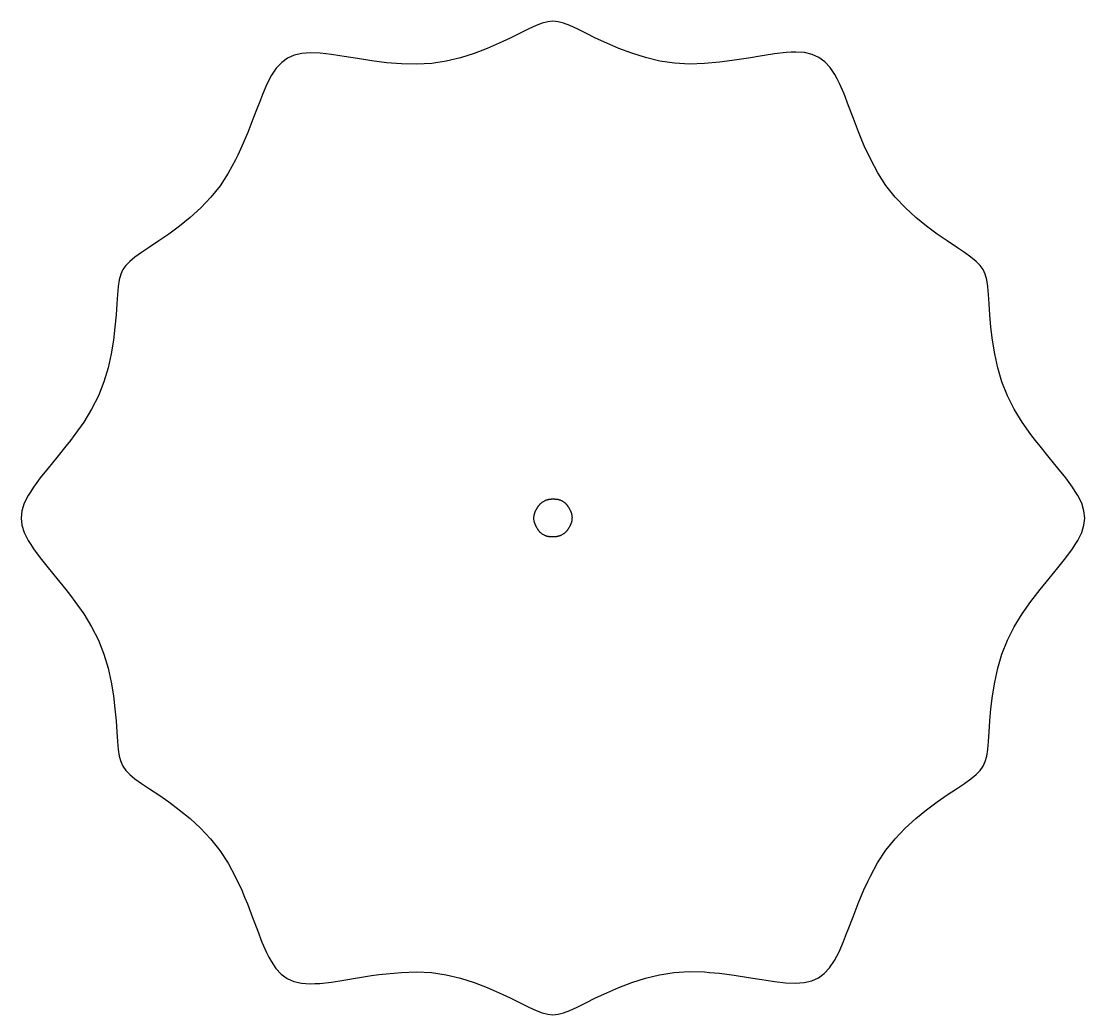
# Model space of a CAD drawing. Header units: millimetres. Extents: x 112 to 8820, y -2365 to 5002.
# Drawn here: x 2355 to 3488, y 2355 to 3414 of the extents above; entities that cross this region are included whole.
import ezdxf

# ---------------------------------------------------------------- set-up
doc = ezdxf.new("R2010")
doc.units = ezdxf.units.MM

# ---------------------------------------------------------------- blocks, each defined once
blk = doc.blocks.new('ZEPPELIN_1_PL')
for points in [[(-56.64, -0.01), (-56.56, -0.78), (-56.31, -1.57), (-55.91, -2.4), (-55.63, -2.84), (-55.34, -3.3), (-54.61, -4.27), (-53.77, -5.33), (-52.84, -6.45), (-51.87, -7.64), (-51.4, -8.25), (-50.91, -8.9), (-49.98, -10.22), (-49.14, -11.59), (-48.4, -13.02), (-47.82, -14.5), (-47.38, -16), (-47.05, -17.48), (-46.81, -18.94), (-46.65, -20.33), (-46.54, -21.63), (-46.46, -22.8), (-46.39, -23.83), (-46.31, -24.68), (-46.2, -25.38), (-46.04, -25.96), (-45.81, -26.46), (-45.49, -26.91), (-45.07, -27.35), (-44.52, -27.79), (-43.82, -28.28), (-42.97, -28.86), (-41.99, -29.51), (-40.92, -30.25), (-39.8, -31.08), (-38.65, -32.02), (-37.53, -33.05), (-36.46, -34.19), (-35.47, -35.43), (-34.6, -36.78), (-33.83, -38.2), (-33.15, -39.66), (-32.84, -40.41), (-32.54, -41.12), (-31.99, -42.56), (-31.48, -43.92), (-31, -45.18), (-30.52, -46.29), (-30.26, -46.78), (-30.02, -47.23), (-29.51, -48), (-28.94, -48.61), (-28.31, -49.07), (-27.6, -49.38), (-26.79, -49.57), (-25.87, -49.63), (-25.36, -49.61), (-24.81, -49.59), (-23.6, -49.45), (-22.27, -49.24), (-20.83, -49), (-19.32, -48.76), (-18.55, -48.65), (-17.75, -48.55), (-16.14, -48.41), (-14.53, -48.36), (-12.92, -48.44), (-11.35, -48.68), (-9.84, -49.04), (-8.38, -49.5), (-7, -50.02), (-5.72, -50.58), (-4.54, -51.13), (-3.48, -51.65), (-2.56, -52.1), (-1.79, -52.46), (-1.13, -52.72), (-0.54, -52.87), (0.01, -52.92), (0.56, -52.87), (1.15, -52.72), (1.81, -52.46), (2.59, -52.1), (3.51, -51.65), (4.56, -51.13), (5.74, -50.58), (7.02, -50.02), (8.4, -49.49), (9.86, -49.03), (11.37, -48.67), (12.94, -48.42), (14.54, -48.33), (16.15, -48.37), (16.7, -48.41), (17.75, -48.5), (19.32, -48.7), (20.83, -48.94), (22.26, -49.17), (22.71, -49.24), (23.6, -49.37), (24.8, -49.51), (25.86, -49.56), (26.78, -49.49), (27.58, -49.3), (28.29, -48.99), (28.92, -48.53), (29.48, -47.93), (30, -47.16), (30.49, -46.23), (30.97, -45.12), (31.3, -44.27), (31.46, -43.86), (31.98, -42.5), (32.53, -41.07), (33.14, -39.61), (33.59, -38.66), (33.83, -38.16), (34.6, -36.75), (35.48, -35.41), (36.47, -34.17), (37.55, -33.04), (38.67, -32.02), (39.82, -31.08), (40.94, -30.25), (42.01, -29.51), (42.99, -28.86), (43.84, -28.28), (44.54, -27.79), (45.09, -27.35), (45.52, -26.91), (45.84, -26.46), (46.07, -25.96), (46.23, -25.38), (46.34, -24.68), (46.42, -23.83), (46.49, -22.8), (46.57, -21.63), (46.67, -20.33), (46.83, -18.94), (47.07, -17.48), (47.4, -16), (47.85, -14.5), (48.43, -13.02), (49.16, -11.59), (50.01, -10.22), (50.93, -8.9), (51.43, -8.25), (51.9, -7.64), (52.87, -6.45), (53.79, -5.33), (54.64, -4.27), (55.36, -3.3), (55.66, -2.84), (55.93, -2.4), (56.34, -1.57), (56.58, -0.78), (56.66, -0.01), (56.58, 0.77), (56.34, 1.56), (55.93, 2.39), (55.66, 2.82), (55.36, 3.29), (54.64, 4.26), (53.79, 5.31), (52.87, 6.44), (51.9, 7.63), (51.43, 8.24), (50.93, 8.89), (50.01, 10.21), (49.16, 11.58), (48.43, 13.01), (47.85, 14.49), (47.4, 15.98), (47.07, 17.47), (46.83, 18.93), (46.67, 20.32), (46.57, 21.62), (46.49, 22.79), (46.42, 23.81), (46.34, 24.66), (46.23, 25.36), (46.07, 25.95), (45.84, 26.45), (45.52, 26.9), (45.09, 27.33), (44.54, 27.78), (43.84, 28.27), (42.99, 28.85), (42.01, 29.5), (40.94, 30.24), (39.82, 31.07), (38.68, 32.01), (37.56, 33.04), (36.48, 34.17), (35.49, 35.41), (34.62, 36.76), (33.86, 38.19), (33.17, 39.65), (32.86, 40.4), (32.57, 41.11), (32.02, 42.54), (31.51, 43.91), (31.02, 45.17), (30.54, 46.28), (30.29, 46.77), (30.05, 47.22), (29.53, 47.99), (28.97, 48.6), (28.34, 49.05), (27.63, 49.37), (26.82, 49.56), (25.9, 49.62), (25.38, 49.6), (24.84, 49.58), (23.63, 49.44), (22.3, 49.23), (20.86, 48.99), (19.34, 48.75), (18.58, 48.64), (17.77, 48.54), (16.17, 48.4), (14.55, 48.35), (12.95, 48.43), (11.38, 48.67), (9.86, 49.03), (8.41, 49.49), (7.02, 50.01), (5.74, 50.57), (4.56, 51.12), (3.51, 51.64), (2.59, 52.09), (1.81, 52.45), (1.15, 52.7), (0.56, 52.86), (0.01, 52.91), (-0.54, 52.86), (-1.13, 52.7), (-1.79, 52.45), (-2.56, 52.09), (-3.48, 51.64), (-4.54, 51.12), (-5.72, 50.56), (-7, 50.01), (-8.38, 49.48), (-9.83, 49.02), (-11.35, 48.65), (-12.91, 48.41), (-14.51, 48.32), (-16.12, 48.36), (-16.67, 48.4), (-17.72, 48.49), (-19.29, 48.69), (-20.81, 48.93), (-22.24, 49.16), (-22.68, 49.22), (-23.57, 49.36), (-24.78, 49.5), (-25.83, 49.54), (-26.75, 49.48), (-27.56, 49.29), (-28.27, 48.98), (-28.89, 48.52), (-29.46, 47.92), (-29.98, 47.15), (-30.47, 46.22), (-30.95, 45.1), (-31.27, 44.26), (-31.44, 43.84), (-31.95, 42.49), (-32.51, 41.06), (-33.12, 39.6), (-33.57, 38.65), (-33.8, 38.15), (-34.58, 36.73), (-35.45, 35.39), (-36.45, 34.16), (-37.52, 33.03), (-38.65, 32.01), (-39.79, 31.07), (-40.92, 30.24), (-41.99, 29.5), (-42.97, 28.85), (-43.82, 28.27), (-44.52, 27.78), (-45.07, 27.33), (-45.49, 26.9), (-45.81, 26.45), (-46.04, 25.95), (-46.2, 25.36), (-46.31, 24.66), (-46.39, 23.81), (-46.46, 22.79), (-46.54, 21.62), (-46.65, 20.32), (-46.81, 18.93), (-47.05, 17.47), (-47.38, 15.98), (-47.82, 14.49), (-48.4, 13.01), (-49.14, 11.58), (-49.98, 10.21), (-50.91, 8.89), (-51.4, 8.24), (-51.87, 7.63), (-52.84, 6.44), (-53.77, 5.31), (-54.61, 4.26), (-55.34, 3.29), (-55.63, 2.82), (-55.91, 2.39), (-56.31, 1.56), (-56.56, 0.77), (-56.64, -0.01)], [(-2.01, -0.08), (-2.01, -0.02), (-2.01, 0.05), (-2.01, 0.11), (-2, 0.17), (-2, 0.23), (-1.99, 0.28), (-1.98, 0.32), (-1.97, 0.37), (-1.96, 0.4), (-1.95, 0.44), (-1.94, 0.47), (-1.93, 0.51), (-1.92, 0.54), (-1.91, 0.57), (-1.9, 0.6), (-1.88, 0.64), (-1.87, 0.67), (-1.86, 0.71), (-1.84, 0.74), (-1.82, 0.78), (-1.8, 0.82), (-1.78, 0.86), (-1.76, 0.91), (-1.73, 0.95), (-1.71, 1), (-1.68, 1.04), (-1.65, 1.09), (-1.63, 1.13), (-1.6, 1.17), (-1.58, 1.21), (-1.55, 1.24), (-1.53, 1.27), (-1.51, 1.3), (-1.48, 1.33), (-1.46, 1.36), (-1.44, 1.39), (-1.42, 1.41), (-1.39, 1.44), (-1.37, 1.47), (-1.34, 1.49), (-1.31, 1.52), (-1.28, 1.55), (-1.25, 1.58), (-1.21, 1.61), (-1.18, 1.64), (-1.13, 1.67), (-1.09, 1.7), (-1.04, 1.73), (-0.99, 1.76), (-0.93, 1.79), (-0.88, 1.82), (-0.83, 1.85), (-0.79, 1.87), (-0.74, 1.89), (-0.7, 1.91), (-0.66, 1.92), (-0.62, 1.93), (-0.58, 1.94), (-0.54, 1.95), (-0.51, 1.96), (-0.48, 1.97), (-0.44, 1.98), (-0.41, 1.98), (-0.37, 1.99), (-0.34, 2), (-0.3, 2), (-0.26, 2.01), (-0.22, 2.01), (-0.18, 2.01), (-0.13, 2.02), (-0.08, 2.02), (-0.03, 2.02), (0.02, 2.02), (0.07, 2.02), (0.12, 2.02), (0.17, 2.02), (0.22, 2.01), (0.26, 2.01), (0.31, 2.01), (0.34, 2), (0.38, 2), (0.42, 1.99), (0.45, 1.99), (0.48, 1.98), (0.52, 1.98), (0.55, 1.97), (0.58, 1.97), (0.62, 1.96), (0.65, 1.95), (0.69, 1.94), (0.73, 1.93), (0.77, 1.91), (0.82, 1.89), (0.87, 1.87), (0.92, 1.84), (0.98, 1.81), (1.03, 1.78), (1.09, 1.75), (1.14, 1.72), (1.19, 1.68), (1.23, 1.65), (1.27, 1.62), (1.31, 1.59), (1.34, 1.56), (1.37, 1.53), (1.39, 1.51), (1.42, 1.48), (1.44, 1.45), (1.46, 1.43), (1.48, 1.4), (1.5, 1.37), (1.52, 1.35), (1.55, 1.32), (1.57, 1.29), (1.59, 1.26), (1.61, 1.22), (1.64, 1.19), (1.66, 1.15), (1.69, 1.1), (1.72, 1.06), (1.74, 1.02), (1.77, 0.97), (1.79, 0.93), (1.81, 0.88), (1.84, 0.84), (1.85, 0.8), (1.87, 0.76), (1.89, 0.72), (1.9, 0.69), (1.91, 0.66), (1.93, 0.62), (1.94, 0.59), (1.95, 0.56), (1.96, 0.53), (1.97, 0.49), (1.98, 0.46), (1.99, 0.42), (2, 0.39), (2.01, 0.34), (2.02, 0.3), (2.03, 0.25), (2.03, 0.19), (2.03, 0.13), (2.04, 0.07), (2.04, 0), (2.03, -0.06), (2.03, -0.12), (2.03, -0.18), (2.02, -0.24), (2.02, -0.29), (2.01, -0.33), (2, -0.38), (1.99, -0.42), (1.98, -0.45), (1.97, -0.49), (1.96, -0.52), (1.94, -0.55), (1.93, -0.58), (1.92, -0.62), (1.91, -0.65), (1.89, -0.68), (1.88, -0.72), (1.86, -0.75), (1.85, -0.79), (1.83, -0.83), (1.81, -0.87), (1.78, -0.92), (1.76, -0.96), (1.73, -1.01), (1.71, -1.06), (1.68, -1.1), (1.65, -1.14), (1.63, -1.18), (1.6, -1.22), (1.58, -1.25), (1.56, -1.29), (1.53, -1.32), (1.51, -1.34), (1.49, -1.37), (1.46, -1.4), (1.44, -1.43), (1.42, -1.45), (1.39, -1.48), (1.37, -1.51), (1.34, -1.53), (1.31, -1.56), (1.28, -1.59), (1.24, -1.62), (1.2, -1.65), (1.16, -1.68), (1.11, -1.71), (1.06, -1.74), (1.01, -1.77), (0.96, -1.8), (0.91, -1.83), (0.86, -1.86), (0.81, -1.88), (0.77, -1.9), (0.72, -1.92), (0.68, -1.93), (0.64, -1.94), (0.61, -1.96), (0.57, -1.96), (0.53, -1.97), (0.5, -1.98), (0.47, -1.99), (0.43, -1.99), (0.4, -2), (0.36, -2.01), (0.32, -2.01), (0.29, -2.02), (0.24, -2.02), (0.2, -2.02), (0.15, -2.03), (0.1, -2.03), (0.05, -2.03), (0, -2.03), (-0.05, -2.03), (-0.1, -2.03), (-0.15, -2.03), (-0.2, -2.03), (-0.24, -2.02), (-0.28, -2.02), (-0.32, -2.02), (-0.36, -2.01), (-0.39, -2.01), (-0.43, -2), (-0.46, -1.99), (-0.49, -1.99), (-0.52, -1.98), (-0.56, -1.98), (-0.59, -1.97), (-0.63, -1.96), (-0.67, -1.95), (-0.71, -1.94), (-0.75, -1.92), (-0.8, -1.9), (-0.85, -1.88), (-0.9, -1.85), (-0.95, -1.82), (-1.01, -1.79), (-1.06, -1.76), (-1.11, -1.73), (-1.16, -1.69), (-1.21, -1.66), (-1.25, -1.63), (-1.28, -1.6), (-1.31, -1.57), (-1.34, -1.55), (-1.37, -1.52), (-1.39, -1.49), (-1.41, -1.47), (-1.43, -1.44), (-1.46, -1.41), (-1.48, -1.39), (-1.5, -1.36), (-1.52, -1.33), (-1.54, -1.3), (-1.57, -1.27), (-1.59, -1.24), (-1.61, -1.2), (-1.64, -1.16), (-1.67, -1.12), (-1.69, -1.07), (-1.72, -1.03), (-1.74, -0.98), (-1.77, -0.94), (-1.79, -0.89), (-1.81, -0.85), (-1.83, -0.81), (-1.85, -0.77), (-1.86, -0.74), (-1.88, -0.7), (-1.89, -0.67), (-1.9, -0.63), (-1.91, -0.6), (-1.92, -0.57), (-1.94, -0.54), (-1.95, -0.51), (-1.96, -0.47), (-1.97, -0.44), (-1.98, -0.4), (-1.99, -0.36), (-1.99, -0.31), (-2, -0.26), (-2.01, -0.2), (-2.01, -0.14), (-2.01, -0.08)]]:
    blk.add_lwpolyline(points)

msp = doc.modelspace()

# ---------------------------------------------------------------- block references
at = {"color": 0, "xscale": 10, "yscale": 10, "zscale": 10}
msp.add_blockref('ZEPPELIN_1_PL', (2921.8, 2884.6, -5.5), dxfattribs=at)

doc.saveas('drawing.dxf')
